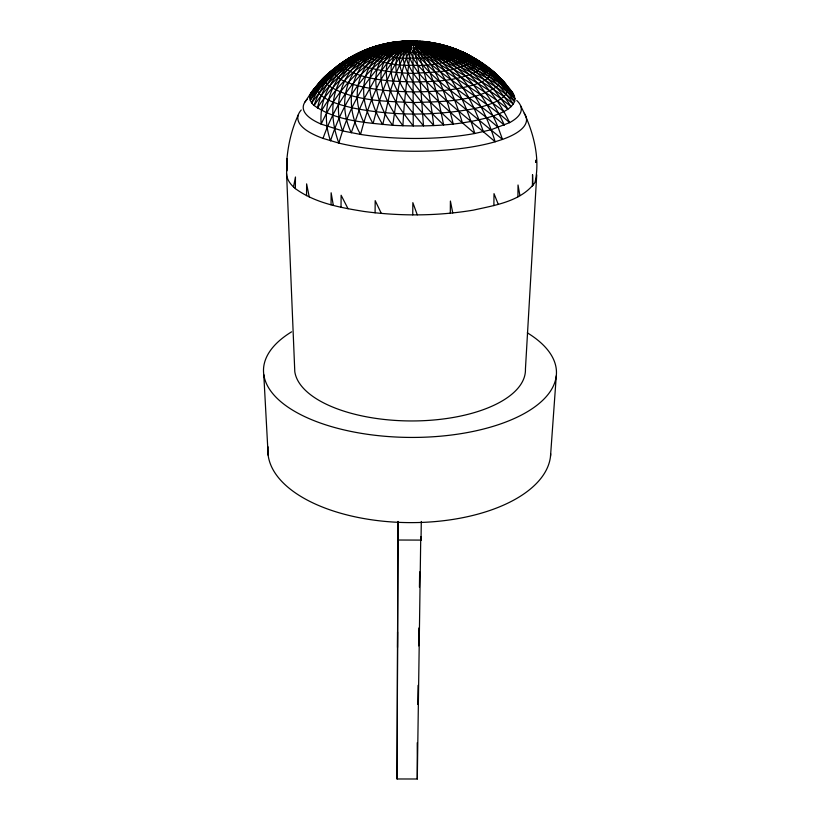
<?xml version="1.0" encoding="UTF-8"?>
<svg xmlns="http://www.w3.org/2000/svg" width="820" height="820" viewBox="0 0 820 820"><rect width="100%" height="100%" fill="white"/><g stroke="black" fill="none" stroke-linecap="round" stroke-linejoin="round"><path stroke-width="1.23" d="M420.752 536.987L417.288 779L397.075 778.979L397.956 521.951M397.505 647.462L397.546 631.974M397.997 531.79L397.977 540.021L421.029 540.093L421.295 521.469M397.075 778.979L398.048 521.407M520.71 106.016C532.6 128.955 540.769 156.794 534.999 182.481C521.007 201.546 494.993 205.225 473.427 210.125C437.337 216.111 400.344 216.306 364.111 211.468C340.351 207.614 315.239 203.165 295.374 188.631L295.456 176.997L293.519 186.878M306.536 195.672L306.618 183.875L309.242 196.902M331.044 204.795L331.136 192.792L333.32 205.369M341.028 207.306L341.12 195.252L348.049 208.741M375.088 212.831L375.191 200.654L381.31 213.374M412.747 214.871L412.849 202.653L417.277 214.83M450.293 213.21L450.405 201.043L452.753 212.933M493.886 205.635L494.009 193.643L498.242 204.323M517.912 196.779L518.025 184.992L519.911 195.631M532.416 186.201L532.539 174.67L532.908 185.504M536.075 162.483L536.095 159.992L535.849 162.36M417.247 742.725L417.288 779M417.79 704.482L418.056 685.356M418.61 645.842L418.856 627.997M419.43 587.202L419.645 571.899M286.938 170.775L287.266 158.639L286.58 173.594L294.79 371.603A115.446 51.865 0.5 0 0 414.623 420.937A115.446 51.865 0.5 0 0 525.435 369.041L536.731 174.793M336.846 66.471C355.613 52.172 378.409 43.45 402.159 43.491C364.234 42.988 330.327 67.363 309.663 97.693C329.127 66.512 364.234 41.789 402.159 43.491C446.305 43.665 489.191 67.158 513.31 104.109C481.535 77.48 442.656 61.807 407.099 41.113C368.529 42.558 331.567 62.955 310.011 95.089C330.726 65.159 366.017 41.482 403.399 43.06C446.623 45.551 485.952 72.447 507.908 109.162C477.916 83.63 439.663 69.044 411.035 42.097L403.399 43.06L401.287 43.972L400.755 45.028C407.509 49.026 417.718 48.831 424.76 45.438L424.883 44.905C400.857 35.691 372.382 45.828 350.437 57.318C335.124 66.215 321.799 78.32 311.252 92.537C308.115 96.821 310.298 102.48 314.101 105.513C336.794 121.339 366.089 122.631 392.759 125.316C426.328 126.905 460.707 125.942 493.076 116.04C501.03 112.945 510.778 109.87 514.632 101.506C516.405 93.613 508.082 88.324 504.105 82.553C481.873 55.627 447.187 43.132 412.819 44.331C367.186 38.929 317.135 75.419 321.173 124.127L342.586 130.923L360.564 134.429A109.029 30.186 0.5 0 0 474.811 133.486L491.18 129.724L509.579 122.651A109.029 30.186 0.5 0 0 516.774 100.501M550.517 456.217L556.288 375.816M286.662 162.298C287.81 145.991 291.387 129.785 298.275 114.913M430.08 42.988C423.458 40.58 413.741 39.514 410.635 47.703C407.806 73.595 404.004 99.64 402.948 125.798C389.08 106.805 370.507 77.838 388.167 55.616C398.417 45.848 413.331 43.398 426.841 41.892C446.572 44.403 465.842 51.568 481.934 63.294M422.197 42.22C415.535 39.872 408.565 47.744 404.045 51.926L402.897 57.748L396.429 72.314L390.402 90.866L382.766 124.578C369.748 104.14 360.974 71.535 383.698 54.356C398.93 44.926 418.62 40.518 436.291 43.706M463.853 53.105C444.204 42.312 417.606 38.027 398.089 51.076C377.138 75.922 408.534 106.938 423.53 125.911C421.213 98.666 420.937 70.653 412.819 44.331L413.71 41.01L420.609 41.359M459.784 50.86C448.837 45.664 436.486 45.038 424.575 44.382C412.798 41.389 403.471 48.523 396.521 57.093C377.723 78.986 367.749 106.877 360.564 134.429C342.237 103.135 350.673 57.513 389.5 47.919C412.993 43.337 439.766 39.872 461.476 52.162M323.029 138.395C336.702 99.312 363.578 60.167 404.598 46.945C387.132 55.186 374.33 71.442 363.373 87.053C352.354 104.324 344.369 123.4 338.875 143.1L323.029 138.395A114.369 32.451 0.5 0 1 301.247 109.993M481.873 63.212C465.575 50.84 444.307 48.933 424.883 44.905C459.518 48.011 491.815 66.42 513.146 93.736C493.435 63.601 455.951 54.878 423.274 46.432C412.532 45.336 400.191 38.694 389.91 44.762C386.189 52.142 404.434 51.168 408.442 52.254C417.636 51.834 429.608 53.823 436.814 47.15C431.494 39.852 419.071 41.922 410.84 41.082L417.38 41.195M505.971 85.669C487.746 59.173 455.11 49.815 424.76 45.438C460.481 48.493 491.867 69.444 514.529 96.299C501.04 76.383 477.199 67.732 456.022 58.548C438.003 52.839 420.188 42.845 400.816 44.495C377.026 46.586 353.164 58.292 340.72 79.304C329.64 98.81 331.28 122.682 338.875 143.1A114.369 32.451 0.5 0 0 495.147 141.778L502.496 139.41L498.191 127.53C469.317 100.993 430.367 82.758 410.635 47.703C399.371 71.975 396.572 99.128 392.759 125.316C373.694 102.141 363.219 54.571 403.081 46.535C368.108 54.335 339.593 80.319 321.655 110.515M436.599 47.683C452.343 51.557 467.308 58.271 480.704 67.394C492.625 77.336 506.053 86.069 515.032 98.902C497.176 81.416 474.042 70.868 451.687 60.413C434.928 54.899 419.133 41.851 400.755 45.028C355.993 48.923 332.274 92.404 351.257 132.789L359.457 109.316L364.295 98.42L375.17 78.904L387.235 63.037L390.761 56.17L398.089 51.076L406.402 47.283L399.965 51.404C383.996 77.941 418.497 107.174 433.698 125.552C430.715 99.066 425.805 72.621 416.283 47.683C433.073 69.843 438.167 98.297 443.63 124.917C430.029 111.715 416.57 98.051 406.515 81.856C401.564 72.929 396.327 61.51 401.954 51.68L408.442 47.539L402.897 57.748C408.093 86.172 434.077 104.611 453.234 124.025C446.654 96.688 437.408 68.859 418.395 47.488C448.427 68.439 482.806 82.994 511.075 106.661C491.6 76.086 460.01 52.962 424.217 45.951C448.437 50.912 474.985 55.422 493.906 72.59L491.764 71.309M305.009 101.977L311.252 92.537L320.343 81.457L327.19 74.886M404.045 51.926C387.296 72.355 379.568 98.4 373.1 123.564C354.701 93.89 362.686 50.942 401.913 46.063C365.781 51.875 334.037 75.327 314.101 105.513C325.519 68.859 363.475 43.788 401.287 43.972C377.425 44.557 353.451 52.418 335.349 68.265C328.471 72.047 320.476 79.827 329.312 86.12C354.137 101.342 385.041 101.219 413.27 102.572C441.047 101.485 471.705 102.264 496.12 87.125C504.3 81.272 495.977 72.078 489.581 69.198C470.905 54.755 447.966 46.658 424.575 44.382C440.688 45.817 457.539 47.519 471.387 56.682L469.081 55.791M311.252 92.537L320.343 81.457L324.72 77.562M316.582 86.459L313.353 90.046L316.284 87.648M319.81 82.861L323.029 79.263M333.719 69.72L328.933 73.308C351.349 54.325 382.714 36.828 412.819 44.331M410.635 47.703L406.207 52.111C405.541 68.204 419.01 80.257 428.583 91.573C443.118 106.487 459.005 119.976 474.811 133.486C465.155 100.635 449.38 67.127 420.311 47.222C452.425 63.95 487.285 77.049 514.632 101.506L507.416 91.901L499.308 82.953L489.253 76.598L466.16 64.8L421.952 46.863C459.805 64.657 483.482 102.869 495.147 141.778C475.538 124.783 455.028 108.855 436.045 91.143C425.252 79.765 411.22 68.562 408.442 52.254M329.261 73.698L332.828 70.51M343.16 63.109L345.066 61.5L338.168 66.03M399.965 51.404L387.235 63.037C382.089 87.022 399.555 108.25 413.239 125.993L412.993 52.388L414.049 47.765C441.109 78.115 479.505 95.53 509.579 122.651C492.81 87.053 461.937 56.652 423.274 46.432C460.389 58.978 488.904 89.8 504.341 125.173C475.508 99.927 440.483 81.58 415.279 52.377M330.614 71.606C323.808 76.865 310.636 87.391 321.286 95.489C330.091 102.367 341.243 105.124 351.893 107.768C389.592 115.507 428.778 115.917 466.764 109.941C481.237 107.871 527.004 96.996 498.283 76.629C478.091 57.379 451.348 42.64 422.771 43.398C434.139 44.116 446.111 44.587 456.473 49.815M340.935 64.483L345.066 61.5M348.162 59.419L353.328 55.955L365.054 50.276M396.357 50.717C362.665 69.526 341.909 105.011 330.532 140.855C313.476 92.168 351.247 45.746 400.816 44.495C381.29 45.284 360.841 50.328 344.953 61.787C342.463 65.723 346.624 69.567 349.884 71.268C369.482 80.616 391.909 81.272 413.229 81.98C434.262 81.498 456.484 81.272 475.836 72.027C479.116 70.387 482.857 66.317 480.141 62.617C467.625 53.003 451.594 48.411 436.178 45.561M366.089 50.471C377.979 44.331 391.663 41.984 404.967 42.691C394.912 40.774 384.57 43.624 375.15 47.058M371.603 47.765C318.396 66.43 407.673 75.296 418.846 72.99C435.389 72.037 453.337 72.068 468.077 63.55C470.967 61.889 471.746 57.748 468.896 55.657C455.387 47.744 439.315 45.151 423.868 43.87C427.466 43.214 459.928 44.946 443.989 54.048C433.042 58.005 421.152 58.21 409.641 58.097C384.867 59.993 354.568 43.368 403.399 43.06L392.831 43.357L371.603 47.765L383.196 44.577L394.154 42.947M363.67 51.424L371.911 48.349M393.344 49.876C360.441 63.55 335.749 92.199 321.173 124.127A109.029 30.186 0.5 0 1 307.274 99.271M378.122 46.555L389.828 42.886L397.28 42.22M391.037 48.933C360.328 58.845 334.416 80.883 317.422 108.055C324.617 73.892 356.454 49.856 389.91 44.762M398.817 42.332L401.216 41.451L407.099 41.113M377.887 46.299L386.107 44.065L381.546 45.592M388.793 46.853C357.582 55.268 328.799 73.554 310.216 100.306C327.334 67.076 364.172 47.488 400.755 45.028C365.033 49.723 325.55 67.281 311.702 102.93C332.5 73.533 364.808 49.866 401.134 45.551C363.055 50.153 347.085 89.708 363.844 122.303M389.5 47.919C350.488 53.218 328.789 95.038 342.586 130.923M391.95 42.937L402.907 41.42L408.852 42.199L404.977 41.246L397.956 42.158M399.863 42.261L409.282 41.031L411.035 42.097L411.486 41L413.27 42.087L415.914 41.072L415.494 42.168L423.776 41.584L417.626 42.353L429.803 42.25L435.041 43.829L432.611 42.681L426.215 42.087L419.594 42.63C430.889 41.851 442.708 43.696 452.804 48.851L445.465 45.746L447.976 47.406M392.165 43.019L404.977 41.246M388.936 45.787C369.625 48.944 351.103 56.621 335.349 68.265C331.444 77.92 345.927 81.795 352.538 84.265C372.208 90.036 392.841 91.563 413.249 91.871C433.462 91.799 453.942 90.579 473.458 84.983C479.925 82.779 494.224 78.525 489.581 69.198C473.119 58.896 454.259 53.372 435.553 48.718M391.673 43.798C330.706 52.439 393.538 67.845 413.136 65.057C432.253 68.142 493.845 53.638 434.733 44.546M400.929 41.646L392.442 42.425L387.163 43.788L395.23 42.035L400.929 41.646L406.802 42.404L402.907 41.42L398.161 41.707M407.581 41.133L411.486 41L404.362 41.256M410.84 41.082L413.71 41.01M437.583 43.983L429.659 42.773L421.336 42.978L439.991 44.3L432.54 43.603M426.215 42.087L429.803 42.25M422.32 41.543L426.841 41.892M429.659 42.773L437.726 43.706L445.516 46.504M436.814 46.617C450.59 49.2 465.596 51.291 476.912 60.198M438.741 44.393L442.226 45.028M433.698 49.682C461.035 59.071 492.82 66.861 510.901 91.225L508.605 89.4M431.084 50.543C462.726 65.825 485.091 95.591 498.191 127.53M465.883 54.233L467.923 55.35L462.705 51.978M427.814 51.26C455.951 69.597 472.843 100.645 483.359 131.723M472.392 57.39L474.411 58.794M503.828 111.571C476.932 90.21 446.439 73.841 419.768 52.203M488.095 68.429L482.888 63.939L488.218 68.152M295.374 188.631C290.864 184.838 286.662 179.785 286.58 173.594M423.991 51.824C444.04 70.633 454.546 97.088 462.408 122.867M496.448 74.589L501.297 80.339M410.707 52.347L413.075 58.158L417.687 65.026L433.062 81.375L454.659 100.101L502.496 139.41A114.369 32.451 0.5 0 0 524.257 113.232M263.784 374.658L268.16 455.264M420.937 536.567L421.029 540.093M550.691 453.808A141.44 71.145 0.5 0 1 404.157 522.535A141.44 71.145 0.5 0 1 268.048 446.808M527.332 332.838A146.493 65.938 0.5 0 1 508.912 420.803A146.493 65.938 0.5 0 1 312.328 419.963A146.493 65.938 0.5 0 1 291.602 331.833"/></g></svg>
